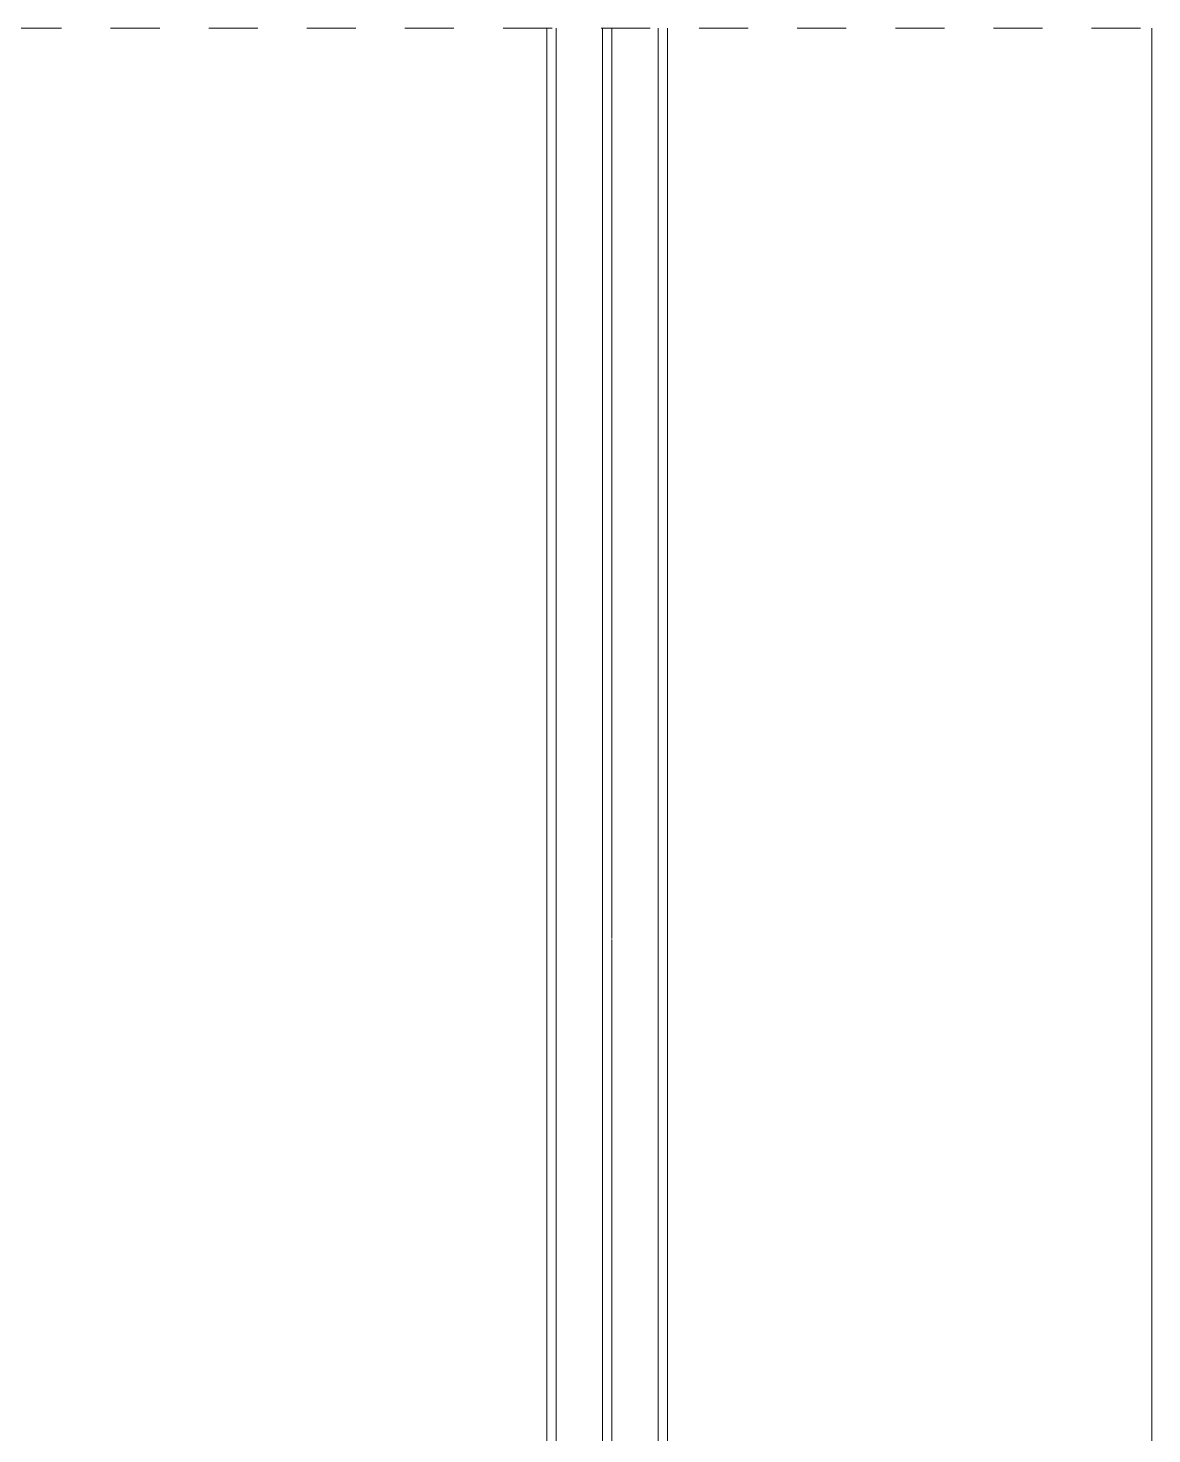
# Model space of a CAD drawing. Header units: millimetres. Extents: x 1016 to 3347, y -920 to 918.
# Drawn here: x 1809 to 2294, y 312 to 918 of the extents above; entities that cross this region are included whole.
import ezdxf

# ---------------------------------------------------------------- set-up
doc = ezdxf.new("R2010")
doc.units = ezdxf.units.MM
doc.header["$MEASUREMENT"] = 0
doc.linetypes.add('Dashed', pattern=[42.333333, 21.166667, -21.166667])
doc.layers.add('0_Pen_No__1', color=7, linetype='Continuous', lineweight=13)
doc.layers.add('New_Structural - Bearing_Pen_No__87', color=7, linetype='Continuous', lineweight=20, true_color=0x6a6a6a)

msp = doc.modelspace()

# ---------------------------------------------------------------- linework, layer by layer
at = {"layer": '0_Pen_No__1', "color": 7, "linetype": 'Continuous', "lineweight": 13}
for p, q in [((2032.85, 525.05), (2032.85, 918.41)), ((2036.85, 918.41), (2036.85, 525.05)), ((2056.85, 525.05), (2056.85, 918.41)), ((2060.85, 918.41), (2060.85, 525.55)), ((2080.85, 525.05), (2080.85, 918.41)), ((2084.85, 918.41), (2084.85, 525.05)), ((2032.85, 105.9), (2032.85, 525.05)), ((2036.85, 105.9), (2036.85, 525.05)), ((2056.85, 105.9), (2056.85, 525.05)), ((2060.85, 105.9), (2060.85, 525.05)), ((2080.85, 105.9), (2080.85, 525.05)), ((2084.85, 105.9), (2084.85, 525.05))]:
    msp.add_line(p, q, dxfattribs=at)
at = {"layer": '0_Pen_No__1', "color": 7, "linetype": 'Dashed', "lineweight": 13}
msp.add_lwpolyline([(3347.39, 918.41), (1015.64, 918.41), (1015.64, -920), (3347.39, -920)], close=True, dxfattribs=at)
at = {"layer": 'New_Structural - Bearing_Pen_No__87', "color": 251, "linetype": 'Continuous', "lineweight": 20, "true_color": 0x6a6a6a}
msp.add_line((2293.93, 918.41), (2293.93, 0), dxfattribs=at)

doc.saveas('drawing.dxf')
